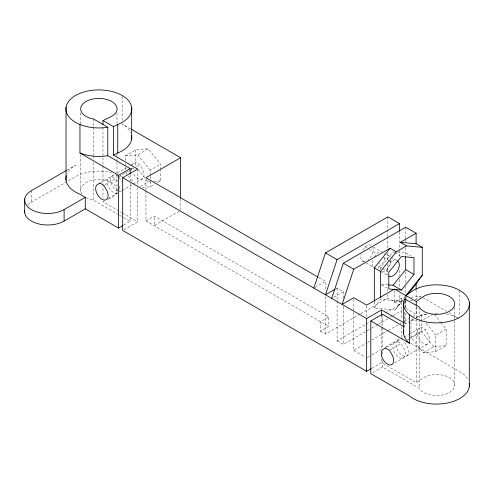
<?xml version="1.0" encoding="UTF-8"?>
<svg xmlns="http://www.w3.org/2000/svg" width="494" height="494" viewBox="0 0 494 494"><rect width="100%" height="100%" fill="white"/><g stroke="black" fill="none" stroke-linecap="round" stroke-linejoin="round"><path stroke-width="0.37" stroke-dasharray="2.47 1.85" d="M362.942 250.199L364.943 246.734L368.95 244.425L372.822 246.66M374.569 256.911L376.57 253.447L380.571 251.137M395.101 259.529L391.1 261.839L389.093 265.303A8.806 5.082 -60 0 0 387.704 275.214M404.666 327.411L404.814 311.022M403.289 299.907L395.219 309.948L374.329 308.083L380.516 299.284L401.4 301.149L405.247 296.369M395.219 309.948L401.4 301.149M380.516 269.668L380.516 267.377L393.101 251.724L394.379 252.459M404.53 323.187L405.846 323.941L409.501 321.427A32.937 19.019 0 0 1 413.194 318.883M371.852 368.308L381.596 362.682L416.263 382.696L421.573 379.04A18.204 10.51 0 0 1 449.355 377.638A18.204 10.51 0 0 1 446.928 393.675A18.204 10.51 0 0 1 419.986 389.513L419.165 388.204L382.43 366.993L372.093 372.964M66.993 170.134L75.563 165.187A32.937 19.019 0 0 0 67.036 173.715M27.713 204.967A23.132 13.357 0 0 1 31.388 202.2L75.563 176.691A32.937 19.019 0 0 1 111.465 172.573M125.396 160.427L125.396 155.913L135.776 149.923L148.181 148.818L160.587 164.249L160.587 169.51M125.396 155.913L137.801 154.807L148.181 148.818M100.992 182.465L111.508 176.395L115.516 178.704L117.183 181.594M112.064 176.074L114.83 174.475L117.498 176.018M117.306 173.048L125.97 168.046M130.558 165.397L135.801 162.372L139.802 164.681L141.803 168.151A8.806 5.082 60 0 1 142.204 178.976A8.806 5.082 60 0 1 133.028 173.215M131.231 169.084L134.479 167.213M105.179 184.67L115.516 178.704M118.838 176.79L128.662 171.115M129.317 170.733L133.905 168.09M136.523 166.577L139.802 164.681M150.207 175.5L150.207 170.239L160.587 164.249M108.47 198.409L118.282 192.746M122.148 190.517L132.633 184.466M133.287 184.083L142.568 178.723M140.395 186.386L148.181 181.897L150.367 181.699M142.179 187.498L150.207 186.781L154.746 184.157M157.339 182.657L160.587 180.785L160.587 170.263M123.704 225.079L130.163 221.349L130.163 181.607M123.988 229.71L137.635 221.831L137.635 185.911M145.94 190.82L145.94 220.874L154.239 216.076L328.788 316.852L328.788 326.435L320.483 331.233L320.483 321.643L328.788 316.852M179.285 211.204L154.239 225.665L154.239 216.076M315.129 287.335L325.466 281.37L325.466 290.546M335.796 288.829L337.087 288.082L343.318 291.682L343.318 298.555M333.629 297.271L343.318 291.682M320.483 331.233L325.466 334.111L359.965 314.19M360.626 313.807L387.833 298.104L399.455 304.81L399.455 293.319M394.471 290.614L394.471 302.038L401.319 298.08L403.561 297.882M337.087 301.074L337.087 340.817L365.622 324.348M366.282 323.965L369.598 322.051M385.524 312.856L399.455 304.81M415.133 299.58L420.734 296.344L446.545 311.245M337.087 340.817L343.318 344.417L371.185 328.325M371.846 327.942L377.817 324.496M378.478 324.113L387.771 318.754M390.421 317.216L392.415 316.067M393.076 315.685L402.363 310.325M353.741 312.22L353.741 350.431L367.011 342.768M367.672 342.385L370.988 340.471M371.655 340.088L387.574 330.894M388.241 330.511L399.516 324.002M400.183 323.619L401.511 322.854M404.16 321.322L408.804 318.636M412.786 316.339L416.102 314.425L416.102 306.811M440.901 322.588L446.15 329.115L446.15 345.658L435.77 351.648L423.364 352.759L410.959 337.328L410.959 320.785L413.558 319.285M416.152 317.79L421.339 314.795L426.446 314.338M433.096 314.061L423.364 319.68L421.178 319.871M367.32 357.502L371.315 355.192M371.982 354.809L381.319 349.419M385.32 347.109L400.653 338.254M386.555 347.338L397.077 341.261L401.079 343.577L403.079 347.041A8.806 5.082 60 0 1 403.604 357.792A8.806 5.082 60 0 1 394.545 352.562A8.806 5.082 60 0 1 395.077 342.422M397.627 340.946L400.399 339.347M401.054 338.97L403.672 337.458M404.178 337.161L408.915 334.432M409.421 334.135L421.363 327.244L425.365 329.554L427.372 333.018A8.806 5.082 60 0 1 427.897 343.768A8.806 5.082 60 0 1 418.838 338.538A8.806 5.082 60 0 1 419.363 328.399M410.959 337.328L421.339 331.332L421.339 314.795M390.099 349.913L401.079 343.577M407.674 339.767L408.989 339.008M409.643 338.631L425.365 329.554M435.77 351.648L435.77 335.111L446.15 329.115M394.681 362.905L403.845 357.619M406.401 356.143L428.137 343.596M423.364 352.759L433.744 346.763L446.15 345.658M104.32 201.157L102.974 201.811L121.635 212.593M108.359 199.199L111.724 197.569A18.204 10.51 0 0 0 113.132 183.62A18.204 10.51 0 0 0 89.303 181.199A18.204 10.51 0 0 0 82.356 194.58M154.017 181.372L160.587 180.785M411.027 297.215L420.734 296.344M394.471 302.038L404.178 301.167M404.926 301.099L407.161 300.902M410.15 300.636L413.886 300.303M410.959 320.785L416.072 320.328M397.54 252.119L405.685 252.848L411.434 256.164M381.257 284.223L387.914 284.822M118.807 214.797L93.422 200.138L91.162 199.662A18.204 10.51 0 0 1 86.555 197.89M395.015 252.829L400.128 255.781M373.47 247.031L382.572 252.292M386.796 254.731L390.631 256.948M391.267 257.312L397.232 260.758M364.943 246.734L368.82 248.97M369.463 249.347L376.57 253.447M383.43 257.411L389.179 260.733M389.822 261.104L391.1 261.839M380.516 267.377L381.794 268.119M382.43 268.483L388.179 271.805M362.176 260.776L365.529 262.709M366.048 263.012L374.569 267.933M380.794 271.527L387.821 275.584M130.787 128.94L122.148 123.957A32.937 19.019 0 0 1 130.675 132.485M449.188 312.776L458.457 318.124M381.794 284.896L387.543 288.218M405.685 308.41L416.102 314.425M318.791 277.517L325.466 281.37M410.619 343.244L459.778 371.624A32.937 19.019 0 0 1 467.985 379.509M145.94 220.874L328.788 326.435M122.302 212.976L137.635 221.831M119.474 215.18L122.815 217.107M123.481 217.496L130.163 221.349M353.741 350.431L365.362 357.143M434.22 314.277L440.426 321.995M426.229 323.237L435.77 335.111M421.339 331.332L433.744 346.763M137.801 154.807L150.207 170.239M138.159 169.43L148.181 181.897M125.396 172.455L127.779 175.426M128.261 176.018L133.028 181.953M404.734 342.237L406.401 345.127A8.806 5.082 60 0 1 406.926 355.871A8.806 5.082 60 0 1 397.868 350.641A8.806 5.082 60 0 1 398.392 340.502M119.171 177.365L120.839 180.254A8.806 5.082 60 0 1 121.604 181.582M459.778 290.41L459.778 315.808M454.616 307.54L454.616 320.1M454.616 320.563L454.616 385.987M419.165 306.996L419.165 318.488M419.165 319.254L419.165 388.204M416.263 306.848L416.263 318.34M416.263 319.105L416.263 382.696M416.102 290.058L416.102 299.957M405.846 300.858L405.846 308.552M405.846 313.171L405.846 323.941M405.685 227.197L405.685 238.688M405.685 239.454L405.685 241.757M405.685 247.883L405.685 255.898M405.685 271.632L405.685 283.124M405.685 286.193L405.685 293.85M405.685 300.747L405.685 307.645M404.814 301.785L404.814 305.638M401.319 298.08L401.319 319.507M401.319 326.392L401.319 337.106M399.455 232.032L399.455 248.883M399.455 249.649L399.455 257.312M399.455 270.335L399.455 275.701M399.455 279.53L399.455 287.959M387.833 216.891L387.833 229.148M387.833 229.914L387.833 236.046M387.833 236.811L387.833 248.303M387.833 252.897L387.833 259.795M387.833 263.623L387.833 272.052M387.833 289.675L387.833 291.207M387.833 294.27L387.833 298.104M382.43 314.258L382.43 326.491M382.43 327.25L382.43 347.887M382.43 351.709L382.43 355.532M382.43 360.879L382.43 366.993M381.596 316.061L381.596 325.231M381.596 328.288L381.596 348.925M381.596 358.86L381.596 362.682M374.329 302.013L374.329 308.083M366.653 305.916L366.653 316.617M353.741 299.222L353.741 311.455M343.318 306.2L343.318 344.417M337.087 288.082L337.087 300.315M325.466 296.659L325.466 334.111M180.606 198.977L180.606 209.678M150.207 176.253L150.207 180.767M150.207 181.514L150.207 186.781M145.94 179.266L145.94 190.048M137.635 169.096L137.635 185.145M135.776 149.923L135.776 166.466M130.163 174.728L130.163 180.841M125.396 163.434L125.396 166.441M125.396 167.194L125.396 169.448M122.148 96.25L122.148 122.419M116.985 112.91L116.985 123.636M116.985 154.282L116.985 155.814M116.985 158.58L116.985 161.643M116.985 162.409L116.985 174.666M116.985 175.432L116.985 191.054M102.974 127.495L102.974 165.039M102.974 165.805L102.974 183.422M102.974 184.188L102.974 197.983M93.422 118.931L93.422 154.937M93.422 155.703L93.422 159.537M93.422 162.6L93.422 200.138M80.726 112.91L80.726 123.636M80.726 154.752L80.726 191.054M31.388 190.69L31.388 202.2M388.797 255.892A8.806 5.082 -60 0 1 390.186 256.997M391.02 260.116A8.806 5.082 -60 0 1 381.683 271.737M378.663 268.501A8.806 5.082 -60 0 1 379.404 263.228M117.516 193.191A8.806 5.082 60 0 1 108.742 187.238A8.806 5.082 60 0 1 109.507 177.55M119.363 186.287A8.806 5.082 60 0 1 119.363 191.209M120.345 175.728A32.937 19.019 0 0 1 122.148 176.691M131.947 170.43A8.806 5.082 60 0 1 131.67 166.558M132.404 164.638A8.806 5.082 60 0 1 133.8 163.526M121.604 190.832A8.806 5.082 60 0 1 118.961 191.437M117.912 191.159A8.806 5.082 60 0 1 111.187 183.231A8.806 5.082 60 0 1 112.83 175.636M372.797 247.562A8.806 5.082 -60 0 1 368.03 259.856M364.819 261.388A8.806 5.082 -60 0 1 361.095 254.317M383.968 253.403A8.806 5.082 -60 0 1 384.425 254.274M384.703 257.819A8.806 5.082 -60 0 1 377.49 267.816M373.18 266.822A8.806 5.082 -60 0 1 373.18 259.628M416.275 317.315A32.937 19.019 0 0 1 426.581 314.196M435.047 313.332A32.937 19.019 0 0 1 437.925 313.332M446.391 314.196A32.937 19.019 0 0 1 456.697 317.315"/><path stroke-width="0.74" d="M313.838 288.082L325.466 252.897L387.833 216.891L399.455 223.603L399.455 231.266M399.455 223.603L337.087 259.609L325.466 294.795L335.154 289.2M331.69 298.388L343.318 263.203L405.685 227.197L416.102 233.217L416.102 243.74L422.29 247.309L422.29 275.164L416.102 283.964L407.556 294.597M422.29 247.309L406.506 245.901L396.299 251.792L390.112 248.223L353.741 269.224L342.114 304.409L353.741 297.697L366.653 305.15L394.471 289.089L406.117 295.813M416.263 306.082L416.263 301.488L421.573 297.833A18.204 10.51 0 0 1 449.355 296.431A18.204 10.51 0 0 1 446.928 312.467A18.204 10.51 0 0 1 419.986 308.299L419.165 306.996L404.666 298.938A32.937 19.019 0 0 0 439.357 322.804A32.937 19.019 0 0 0 466.342 295.82A32.937 19.019 0 0 0 413.194 290.41L405.846 295.468L405.846 299.315M374.329 301.254L374.329 267.859L390.112 248.223M380.516 297.777L380.516 271.428L396.299 251.792M388.655 284.884L393.101 285.285L405.685 269.625L405.685 256.664M401.4 290.077L413.984 274.423L413.984 257.64L401.4 256.516L388.815 272.175L388.815 288.953L401.4 290.077L393.101 285.285M405.728 295.77L422.29 275.164M66.332 170.516L31.388 190.69A23.132 13.357 0 0 0 31.388 209.579A23.132 13.357 0 0 0 64.103 209.579L85.277 197.353L79.96 194.21A32.937 19.019 0 0 1 66.32 175.66M79.96 124.507L79.96 152.986L118.535 175.327L130.163 168.615L130.163 173.962M371.198 368.685L366.653 371.309L122.685 230.457L122.685 177.723L137.635 169.096L113.478 155.042L113.478 126.569L102.974 120.598L102.974 124.432M24.7 210.481A23.132 13.357 0 0 0 37.97 223.745A23.132 13.357 0 0 0 64.103 221.09L85.277 208.863L118.535 228.061L123.055 225.449M180.606 198.218L180.606 157.71L145.94 177.723L318.124 277.134M406.506 245.901L400.319 242.332L416.102 233.217M122.685 177.723L366.653 318.574L381.596 309.948L403.876 322.81M469.3 383.412A32.937 19.019 0 0 1 447.749 402.937A32.937 19.019 0 0 1 409.501 395.978L370.803 373.705L370.803 320.97L382.43 314.258L404.154 326.806M102.974 120.598L111.724 116.362A18.204 10.51 0 0 0 110.143 100.69A18.204 10.51 0 0 0 83.363 103.413A18.204 10.51 0 0 0 91.162 118.455L93.422 118.931L107.778 127.217L107.778 155.69L130.163 168.615M113.478 126.569L117.751 124.507A32.937 19.019 0 0 0 116.146 92.742A32.937 19.019 0 0 0 66.264 106.173A32.937 19.019 0 0 0 107.383 127.298L107.778 127.217M113.478 155.042L117.751 152.986A32.937 19.019 0 0 0 131.67 135.745M107.778 155.69L107.383 155.777A32.937 19.019 0 0 1 79.96 152.986M400.319 242.332L416.102 243.74M409.501 314.764L409.501 343.244L370.803 320.97M405.685 269.625L413.984 274.423M374.329 267.859L380.516 271.428M131.447 129.329L180.606 157.71M405.846 295.468L416.263 301.488M325.466 252.897L337.087 259.609M343.318 263.203L353.741 269.224M469.3 302.204L469.3 386.728M416.102 283.964L416.102 289.293M404.814 298.709L404.814 300.247M403.672 302.204L403.672 333.993M381.596 309.948L381.596 315.296M366.653 318.574L366.653 371.309M131.67 107.272L131.67 139.061M118.535 175.327L118.535 228.061M117.751 124.507L117.751 152.986M85.277 197.353L85.277 208.863M66.042 107.272L66.042 180.291M64.103 209.579L64.103 221.09M24.7 198.971L24.7 212.809M397.868 261.128A8.806 5.082 -60 0 1 397.503 271.045A8.806 5.082 -60 0 1 389.093 276.325M409.501 343.244A32.937 19.019 0 0 1 403.672 330.677M99.887 183.107L97.886 184.262A8.806 5.082 60 0 0 97.355 194.401A8.806 5.082 60 0 0 106.414 199.632A8.806 5.082 60 0 0 105.889 188.887L103.888 185.417L99.887 183.107M385.45 347.974L383.449 349.135A8.806 5.082 60 0 0 382.924 359.274A8.806 5.082 60 0 0 391.983 364.504A8.806 5.082 60 0 0 391.458 353.753L389.451 350.289L385.45 347.974"/></g></svg>
